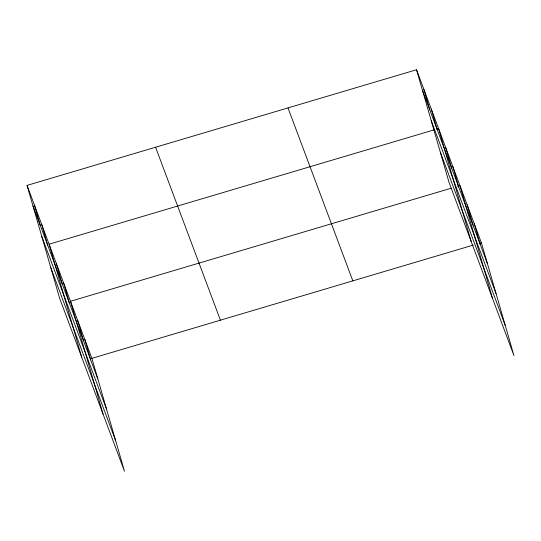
<?xml version="1.0" encoding="UTF-8"?>
<svg xmlns="http://www.w3.org/2000/svg" width="541" height="541" viewBox="0 0 541 541"><rect width="100%" height="100%" fill="white"/><g stroke="black" fill="none" stroke-linecap="round" stroke-linejoin="round"><path stroke-width="0.81" d="M27.05 185.401L91.889 358.352L124.477 471.258L59.638 298.307L27.05 185.401L416.523 69.742L481.362 242.693L513.95 355.599L449.111 182.648L416.523 69.742M434.551 129.739L49.096 244.207L81.684 357.114M436.966 129.022L438.568 128.548L471.157 241.448M451.126 188.241L70.492 301.276L103.081 414.183M457.558 186.334L459.965 185.617L492.553 298.524M91.889 358.352L473.328 245.08M479.752 243.166L481.362 242.693M422.453 90.286L487.292 263.237M431.251 120.765L496.09 293.716M440.313 152.17L505.152 325.114M287.995 107.909L352.833 280.86M155.578 147.233L220.417 320.184M32.981 205.945L97.82 378.896M41.779 236.424L106.618 409.375M50.84 267.829L115.679 440.78M474.227 223.67L480.158 244.207M467.099 204.64L473.03 225.184M452.831 166.594L458.761 187.139M445.703 147.571L451.634 168.116M431.218 108.944L437.148 129.488M423.873 89.346L429.804 109.884M84.754 339.329L90.685 359.873M77.62 320.306L83.551 340.844M63.358 282.253L69.289 302.798M56.23 263.23L62.154 283.775M41.745 224.603L47.676 245.147M34.401 205.005L40.325 225.55"/></g></svg>
